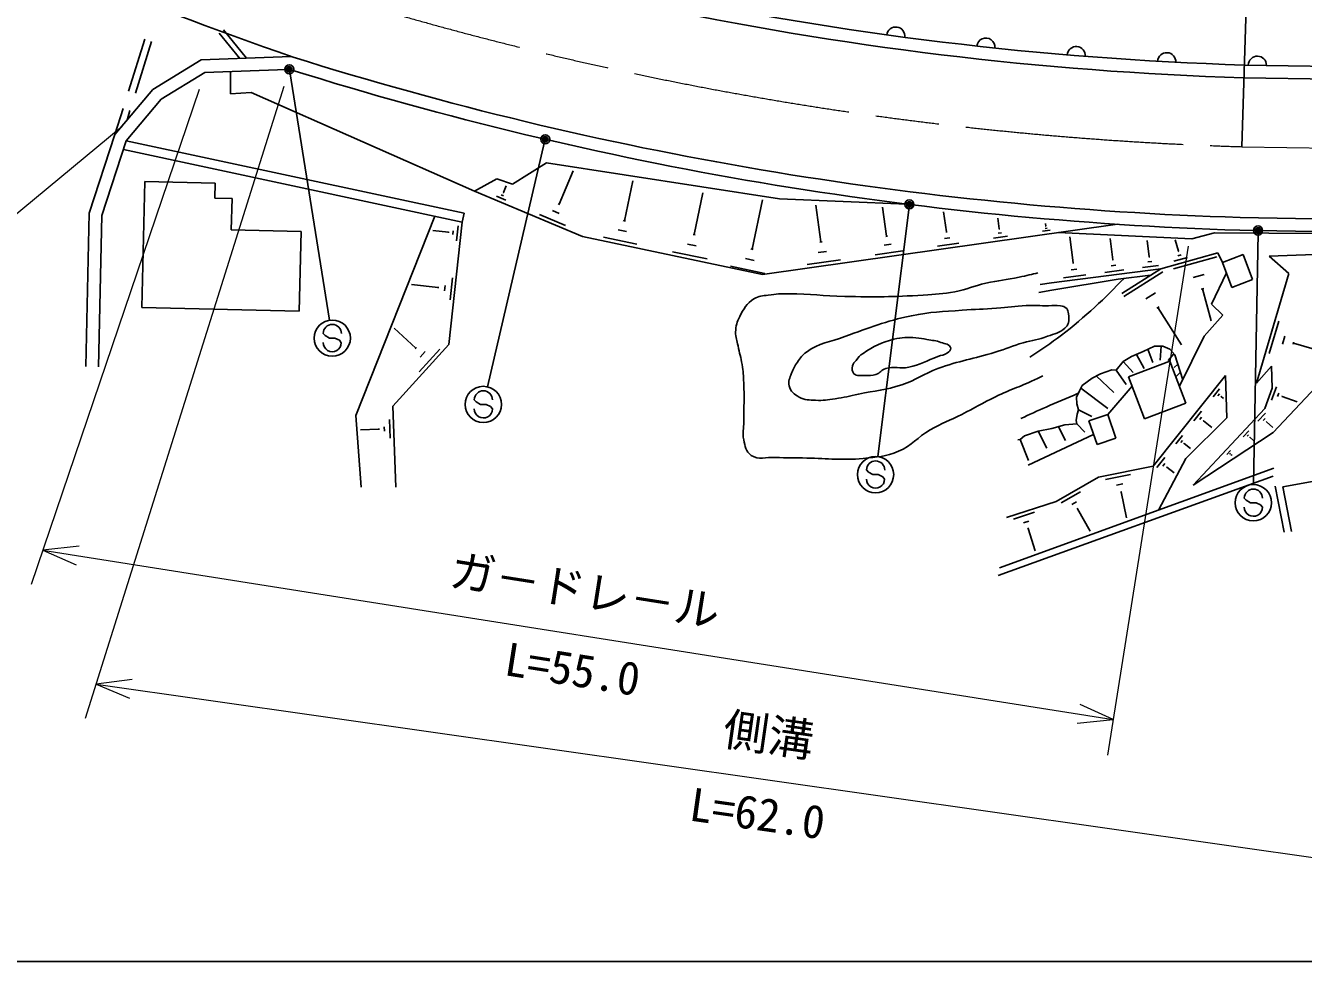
# Model space of a CAD drawing. Units: millimetres, scale not verified. Extents: x 40000 to 680000, y 20000 to 380000.
# Drawn here: x 190602 to 261009, y 205000 to 256552 of the extents above; entities that cross this region are included whole.
import ezdxf
from ezdxf.enums import TextEntityAlignment as Align

# ---------------------------------------------------------------- set-up
doc = ezdxf.new("R2010")
doc.units = ezdxf.units.MM
doc.header["$LTSCALE"] = 1000
doc.header["$PDMODE"] = 32
doc.header["$PDSIZE"] = 500
doc.linetypes.add('CHAIN', pattern=[18.5, 12, -1.5, 3.5, -1.5])
for name, color, linetype, lineweight in [('M-BGD', 7, 'Continuous', 25), ('M-BMK', 2, 'CHAIN', 13), ('M-STR-HTXT', 7, 'Continuous', 13), ('M-STR-STRC', 7, 'Continuous', 25), ('M-TTL-BAND', 7, 'Continuous', 25)]:
    doc.layers.add(name, color=color, linetype=linetype, lineweight=lineweight)
doc.styles.add('@ＭＳ ゴシック', font='')
doc.styles.add('ＭＳ ゴシック', font='')
doc.styles.get('@ＭＳ ゴシック').set_extended_font_data('@MS Gothic')
doc.styles.get('ＭＳ ゴシック').set_extended_font_data('MS Gothic')

msp = doc.modelspace()

# ---------------------------------------------------------------- linework, layer by layer
at = {"layer": 'M-BGD'}
for p, q in [((257621, 249880), (258547, 279866)), ((201506, 256318), (202778, 254758)), ((196271, 252939), (197166, 255802)), ((196653, 252820), (197548, 255683)), ((201273, 256128), (202402, 254744)), ((200273, 254665), (197617, 253033)), ((205236, 254850), (200273, 254665)), ((257730, 254379), (315624, 253356)), ((200483, 253972), (198079, 252496)), ((204980, 254140), (200483, 253972)), ((201885, 254024), (201888, 252792)), ((257713, 253679), (315622, 252656)), ((197617, 253033), (195525, 250553)), ((201888, 252792), (203036, 252856)), ((203036, 252856), (215336, 247438)), ((198079, 252496), (196148, 250206)), ((195525, 250553), (195973, 251984)), ((196192, 251343), (196355, 251865)), ((195525, 250553), (194107, 246218)), ((196148, 250206), (194805, 246098)), ((196148, 250206), (214770, 246210)), ((195992, 249728), (214665, 245721)), ((217428, 247814), (219311, 248995)), ((219311, 248995), (232139, 247016)), ((220000, 246718), (220771, 248551)), ((197175, 247957), (197013, 241021)), ((197175, 247957), (201047, 247866)), ((201047, 247866), (201028, 247053)), ((215336, 247438), (216567, 248101)), ((216567, 248101), (217428, 247814)), ((223593, 245797), (224056, 247993)), ((221280, 244939), (215336, 247438)), ((216542, 247148), (217055, 246932)), ((216799, 247221), (216927, 247167)), ((216912, 247355), (216944, 247342)), ((216928, 247348), (217084, 247719)), ((227439, 245035), (227925, 247341)), ((201028, 247053), (201979, 247031)), ((201979, 247031), (201938, 245296)), ((219955, 246737), (220045, 246699)), ((230628, 244238), (231201, 246953)), ((232139, 247016), (239148, 246705)), ((234426, 244633), (234140, 246668)), ((238042, 244943), (237816, 246549)), ((194107, 246218), (193915, 237767)), ((194805, 246098), (194615, 237751)), ((208791, 235071), (213148, 246047)), ((214770, 246210), (214665, 245721)), ((218909, 246153), (220359, 245543)), ((219636, 246359), (219998, 246207)), ((223536, 245809), (223650, 245785)), ((241336, 245192), (241181, 246289)), ((244249, 245359), (244166, 245948)), ((257526, 245981), (268550, 245786)), ((201938, 245296), (205783, 245207)), ((205783, 245207), (205681, 240819)), ((213906, 245163), (213042, 245257)), ((213908, 245189), (213903, 245138)), ((214665, 245721), (213930, 238979)), ((214163, 245239), (214140, 245034)), ((214442, 245519), (214353, 244700)), ((223250, 245299), (223706, 245203)), ((227380, 245047), (227498, 245022)), ((231209, 242845), (250756, 245606)), ((241299, 245187), (241372, 245198)), ((244185, 245112), (244379, 245140)), ((244225, 245355), (244273, 245362)), ((246633, 245220), (247058, 245280)), ((246774, 245370), (246881, 245385)), ((246810, 245505), (246789, 245649)), ((246796, 245503), (246823, 245507)), ((257509, 245281), (268538, 245086)), ((259094, 245117), (268538, 245086)), ((231209, 242845), (221280, 244939)), ((222452, 244896), (224274, 244512)), ((227081, 244515), (227556, 244415)), ((234369, 244625), (234484, 244641)), ((237916, 244459), (238297, 244512)), ((237994, 244936), (238090, 244950)), ((240848, 244405), (242022, 244570)), ((241239, 244819), (241532, 244861)), ((243927, 244839), (244703, 244948)), ((248316, 243483), (248129, 244919)), ((250507, 243654), (250356, 244814)), ((252511, 243811), (252393, 244717)), ((254124, 244119), (253948, 244745)), ((226249, 244096), (228148, 243695)), ((230271, 243718), (230745, 243618)), ((230569, 244250), (230687, 244225)), ((233657, 243392), (235509, 243653)), ((234273, 244045), (234736, 244110)), ((237408, 243920), (238933, 244135)), ((250539, 243658), (250474, 243650)), ((252538, 243814), (252484, 243807)), ((256287, 244039), (253146, 243157)), ((253844, 243145), (256235, 243816)), ((254619, 243778), (253877, 243570)), ((254279, 243923), (254093, 243871)), ((254147, 244126), (254100, 244113)), ((256287, 244039), (256545, 243509)), ((256545, 243509), (257683, 243941)), ((258206, 242563), (257683, 243941)), ((267261, 244132), (259121, 243852)), ((259121, 243852), (260208, 242889)), ((229438, 243299), (231337, 242898)), ((253146, 243157), (247130, 242374)), ((248518, 243133), (248210, 243093)), ((248354, 243488), (248277, 243478)), ((251111, 243095), (250066, 242959)), ((250678, 243357), (250417, 243323)), ((253146, 243157), (251002, 241801)), ((251106, 241631), (253254, 242989)), ((253017, 243342), (252142, 243228)), ((252655, 243562), (252436, 243534)), ((256765, 242932), (255943, 241210)), ((257069, 242131), (256545, 243509)), ((213334, 242127), (211863, 242287)), ((213716, 242239), (213682, 241935)), ((214130, 242655), (213997, 241439)), ((247130, 242374), (246500, 242294)), ((250801, 242587), (247137, 241982)), ((249027, 242824), (247796, 242664)), ((252586, 242803), (250801, 242587)), ((254942, 242680), (255539, 242847)), ((257069, 242131), (258206, 242563)), ((258430, 236854), (260208, 242889)), ((213339, 242165), (213330, 242089)), ((247137, 241982), (246437, 241855)), ((252319, 241496), (252856, 241835)), ((255367, 242025), (255516, 242067)), ((255442, 242046), (255933, 240294)), ((197013, 241021), (205681, 240819)), ((252928, 240978), (253063, 241063)), ((252995, 241021), (254297, 238962)), ((255943, 241210), (256568, 240608)), ((256568, 240608), (255534, 239448)), ((259119, 238485), (259645, 240270)), ((212111, 238780), (210902, 239883)), ((255534, 239448), (254178, 236681)), ((259852, 238996), (259983, 239443)), ((213930, 238979), (210830, 235581)), ((212147, 238819), (212076, 238741)), ((213424, 238721), (212290, 237478)), ((252794, 238884), (252186, 238602)), ((252439, 238719), (252707, 237990)), ((253258, 238884), (252794, 238884)), ((253161, 238884), (253121, 238117)), ((253649, 238731), (253258, 238884)), ((253917, 238417), (253649, 238731)), ((260437, 239006), (260469, 239118)), ((260453, 239062), (263088, 238286)), ((212626, 238595), (212342, 238284)), ((251081, 238043), (250689, 237561)), ((251542, 238324), (251081, 238043)), ((251081, 238043), (251634, 237438)), ((251368, 237202), (253650, 238069)), ((252186, 238602), (251542, 238324)), ((251804, 238437), (252231, 237659)), ((253868, 238475), (253557, 238110)), ((253650, 238069), (254528, 235759)), ((254355, 237044), (253917, 238417)), ((259335, 234140), (263170, 238203)), ((249820, 237373), (249361, 237129)), ((250447, 237592), (249820, 237373)), ((250689, 237561), (250447, 237592)), ((250689, 237561), (251246, 236780)), ((256719, 237284), (252725, 232279)), ((254084, 237893), (253881, 237721)), ((254226, 237450), (254018, 237248)), ((256779, 234937), (256719, 237284)), ((259255, 237784), (258430, 236854)), ((259255, 237784), (259281, 236570)), ((248818, 236732), (248673, 236439)), ((248745, 236585), (250230, 235451)), ((249361, 237129), (248818, 236732)), ((249591, 237251), (250560, 236335)), ((250232, 235135), (251564, 236688)), ((251368, 237202), (252246, 234892)), ((258882, 235464), (259281, 236570)), ((259256, 235912), (259526, 236659)), ((248673, 236439), (248497, 236074)), ((248497, 236074), (248517, 235707)), ((256034, 236105), (256388, 236548)), ((256299, 236165), (256388, 236275)), ((256466, 236100), (256488, 236128)), ((256477, 236114), (256598, 236017)), ((259582, 236111), (259649, 236298)), ((259831, 236100), (259848, 236147)), ((259840, 236124), (260672, 235824)), ((210830, 235581), (211000, 231121)), ((248517, 235707), (248615, 235394)), ((248615, 235394), (248546, 235143)), ((248615, 235394), (249351, 235021)), ((252246, 234892), (254528, 235759)), ((254937, 231235), (258882, 235464)), ((254973, 234775), (255398, 235307)), ((258916, 235207), (258495, 234755)), ((209088, 231121), (208791, 235071)), ((210365, 234457), (210375, 234201)), ((210657, 234852), (210696, 233829)), ((247865, 234550), (247154, 234350)), ((248516, 234608), (247865, 234550)), ((248546, 235143), (248494, 234793)), ((248494, 234793), (248516, 234608)), ((248516, 234608), (248958, 234163)), ((250232, 235135), (249193, 234786)), ((249193, 234786), (249636, 233470)), ((250232, 235135), (250675, 233820)), ((254529, 232710), (256779, 234937)), ((255292, 234847), (255398, 234980)), ((255492, 234769), (255518, 234803)), ((255505, 234786), (255969, 234415)), ((258894, 234911), (258788, 234798)), ((258990, 234742), (258963, 234714)), ((258977, 234728), (259316, 234412)), ((210063, 234317), (209051, 234279)), ((210062, 234349), (210065, 234285)), ((245646, 233956), (245398, 233744)), ((246398, 234202), (245646, 233956)), ((249448, 234029), (245848, 232342)), ((247154, 234350), (246398, 234202)), ((246398, 234202), (246871, 233265)), ((247509, 234450), (247903, 233704)), ((250675, 233820), (249636, 233470)), ((253972, 233521), (254338, 233979)), ((259335, 234140), (254937, 231235)), ((257692, 233895), (258006, 234232)), ((257911, 233927), (257990, 234011)), ((258042, 233864), (258061, 233885)), ((258051, 233875), (258271, 233670)), ((245398, 233744), (245270, 233725)), ((245398, 233744), (245863, 232586)), ((254247, 233583), (254339, 233698)), ((254419, 233516), (254442, 233545)), ((254431, 233530), (254787, 233246)), ((256792, 232930), (256998, 233151)), ((252931, 232216), (253369, 232765)), ((253031, 229866), (254529, 232710)), ((253260, 232291), (253370, 232428)), ((256935, 232951), (256987, 233006)), ((257021, 232910), (257034, 232924)), ((257027, 232917), (257070, 232877)), ((269584, 232951), (259880, 231137)), ((244197, 226254), (259346, 231739)), ((259378, 232168), (244259, 226684)), ((249725, 231673), (247386, 230332)), ((252725, 232279), (249725, 231673)), ((250111, 231547), (251486, 231825)), ((253466, 232211), (253493, 232245)), ((253480, 232228), (253883, 231906)), ((250710, 231239), (251054, 231308)), ((259950, 228642), (259453, 231188)), ((259880, 231137), (260349, 228686)), ((247386, 230332), (244657, 229456)), ((247668, 230263), (248724, 230869)), ((248246, 230173), (248510, 230325)), ((250922, 230852), (251008, 230870)), ((250965, 230861), (251254, 229432)), ((245026, 229365), (246198, 229741)), ((248526, 229913), (248592, 229951)), ((248559, 229932), (249261, 228708)), ((245578, 229154), (245871, 229248)), ((245801, 228838), (245874, 228862)), ((245837, 228850), (246234, 227613))]:
    msp.add_line(p, q, dxfattribs=at)
for points in [[(259094, 245117), (256106, 245139), (254859, 244798), (247499, 245146)], [(245925, 238287), (246147, 238431), (246369, 238577), (246591, 238724), (246810, 238873), (247029, 239024), (247246, 239177), (247461, 239333), (247674, 239491), (247913, 239675), (248149, 239863), (248382, 240055), (248612, 240249), (248841, 240446), (249067, 240646), (249292, 240847), (249516, 241049), (249724, 241241), (249930, 241435), (250133, 241632), (250335, 241830), (250536, 242030), (250736, 242230), (250937, 242429), (251138, 242628)], [(245440, 234908), (245614, 234987), (245788, 235066), (245961, 235145), (246135, 235224), (246309, 235303), (246483, 235382), (246657, 235460), (246831, 235537), (247052, 235633), (247273, 235729), (247495, 235824), (247716, 235918), (247938, 236012), (248160, 236106), (248382, 236200), (248603, 236294)]]:
    msp.add_lwpolyline(points, dxfattribs=at)
for centre, radius, start, end in [((296881, 516507), 277243, 239.33272, 250.72009), ((263487, 439789), 186200, 247.6637, 268.22308), ((263487, 439789), 185500, 247.6637, 268.22163), ((238547, 255974), 500, 352.19781, 172.19781), ((243510, 255368), 500, 353.73852, 173.73852), ((248487, 254897), 500, 355.28499, 175.28499), ((253476, 254560), 500, 356.83031, 176.83031), ((263487, 439789), 193900, 252.54969, 268.23842), ((258472, 254366), 500, 358.98564, 178.98564), ((263487, 439789), 194600, 252.59386, 268.23977)]:
    msp.add_arc(centre, radius, start, end, dxfattribs=at)
for points, knots in [([(230080, 237879), (230017, 238285), (229934, 238503), (229856, 238906), (229798, 239203), (229712, 239368), (229725, 239671), (229740, 240017), (229793, 240220), (229949, 240529), (230168, 240964), (230324, 241235), (230733, 241499), (230998, 241671), (231204, 241654), (231516, 241705), (231963, 241777), (232221, 241776), (232673, 241779), (233870, 241789), (234537, 241649), (235734, 241630), (237425, 241603), (238375, 241600), (240063, 241705), (240743, 241747), (241128, 241765), (241798, 241891), (242481, 242020), (242837, 242204), (243515, 242358), (244223, 242519), (244632, 242547), (245344, 242694), (245754, 242778), (246056, 242853), (246376, 242930)], [0, 0, 0, 0, 1, 1, 1, 2, 2, 2, 3, 3, 3, 4, 4, 4, 5, 5, 5, 6, 6, 6, 7, 7, 7, 8, 8, 8, 9, 9, 9, 10, 10, 10, 11, 11, 11, 12, 12, 12, 12]), ([(233620, 238564), (233382, 238397), (233289, 238249), (233125, 238010), (232972, 237788), (232898, 237651), (232808, 237396), (232717, 237136), (232597, 236970), (232670, 236704), (232756, 236393), (232943, 236249), (233224, 236090), (233539, 235912), (233773, 235934), (234134, 235912), (234552, 235887), (234788, 235935), (235203, 235992), (235710, 236061), (235987, 236145), (236489, 236249), (237425, 236443), (237974, 236465), (238883, 236763), (239688, 237028), (240066, 237362), (240861, 237654), (242069, 238096), (242798, 238182), (244027, 238564), (244634, 238752), (244962, 238896), (245570, 239078), (246091, 239234), (246405, 239248), (246916, 239434), (247302, 239575), (247559, 239613), (247868, 239885), (247972, 239977), (248021, 240052), (248060, 240186), (248113, 240371), (248090, 240489), (248060, 240679), (248041, 240795), (248043, 240879), (247964, 240966), (247865, 241074), (247764, 241086), (247622, 241117), (247370, 241169), (247221, 241115), (246965, 241117), (246483, 241119), (246214, 241150), (245733, 241130), (245094, 241104), (244741, 241027), (244104, 240980), (243362, 240924), (242944, 240931), (242202, 240870), (241109, 240780), (240483, 240793), (239410, 240569), (237940, 240263), (237155, 239925), (235742, 239419), (234900, 239118), (234351, 239078), (233620, 238564)], [0, 0, 0, 0, 1, 1, 1, 2, 2, 2, 3, 3, 3, 4, 4, 4, 5, 5, 5, 6, 6, 6, 7, 7, 7, 8, 8, 8, 9, 9, 9, 10, 10, 10, 11, 11, 11, 12, 12, 12, 13, 13, 13, 14, 14, 14, 15, 15, 15, 16, 16, 16, 17, 17, 17, 18, 18, 18, 19, 19, 19, 20, 20, 20, 21, 21, 21, 22, 22, 22, 23, 23, 23, 24, 24, 24, 24]), ([(237992, 237663), (237759, 237591), (237690, 237414), (237458, 237337), (237230, 237261), (237085, 237270), (236845, 237278), (236606, 237286), (236410, 237208), (236241, 237377), (236122, 237496), (236140, 237637), (236172, 237802), (236199, 237940), (236273, 237998), (236360, 238109), (236492, 238276), (236571, 238373), (236746, 238494), (237346, 238912), (237738, 239096), (238447, 239276), (238905, 239392), (239182, 239377), (239654, 239355), (239897, 239344), (240029, 239300), (240268, 239256), (240570, 239201), (240752, 239209), (241039, 239098), (241266, 239011), (241522, 239018), (241574, 238781), (241600, 238662), (241492, 238599), (241396, 238524), (241220, 238388), (241070, 238404), (240861, 238326), (240235, 238094), (239912, 237868), (239259, 237733), (238774, 237632), (238465, 237811), (237992, 237663)], [0, 0, 0, 0, 1, 1, 1, 2, 2, 2, 3, 3, 3, 4, 4, 4, 5, 5, 5, 6, 6, 6, 7, 7, 7, 8, 8, 8, 9, 9, 9, 10, 10, 10, 11, 11, 11, 12, 12, 12, 13, 13, 13, 14, 14, 14, 15, 15, 15, 15]), ([(246656, 237267), (246560, 237218), (246458, 237167), (246351, 237114), (245468, 236677), (244926, 236533), (244037, 236107), (243303, 235754), (242917, 235505), (242190, 235136), (241510, 234791), (241096, 234660), (240436, 234278), (239728, 233867), (239456, 233419), (238701, 233102), (237988, 232803), (237530, 232785), (236760, 232710), (235548, 232593), (234861, 232712), (233644, 232729), (232958, 232738), (232574, 232730), (231890, 232766), (231378, 232794), (231005, 232587), (230583, 232878), (230278, 233090), (230255, 233374), (230173, 233737), (230086, 234121), (230173, 234351), (230173, 234744), (230173, 235575), (230211, 236042), (230173, 236872), (230155, 237267), (230140, 237489), (230080, 237879)], [0, 0, 0, 0, 1, 1, 1, 2, 2, 2, 3, 3, 3, 4, 4, 4, 5, 5, 5, 6, 6, 6, 7, 7, 7, 8, 8, 8, 9, 9, 9, 10, 10, 10, 11, 11, 11, 12, 12, 12, 13, 13, 13, 13])]:
    msp.add_open_spline(points, degree=3, knots=knots, dxfattribs=at)
at = {"layer": 'M-BMK'}
msp.add_line((257621, 249880), (267869, 249699), dxfattribs=at)
msp.add_arc((263487, 439789), 190000, 241.31682, 268.23076, dxfattribs=at)
at = {"layer": 'M-STR-HTXT'}
for p, q in [((200162, 253025), (190919, 225765)), ((204830, 253191), (193886, 218374)), ((179234, 237189), (195917, 251017)), ((254652, 244395), (250219, 216359)), ((193550, 227868), (191561, 227659)), ((191561, 227659), (250531, 218335)), ((191561, 227659), (193388, 226846)), ((196471, 220522), (194486, 220282)), ((194486, 220282), (267915, 209822)), ((194486, 220282), (196325, 219497)), ((250531, 218335), (248704, 219148)), ((248542, 218125), (250531, 218335))]:
    msp.add_line(p, q, dxfattribs=at)
at = {"layer": 'M-STR-STRC'}
for p, q in [((205154, 253997), (207340, 240321)), ((219199, 250142), (216049, 236655)), ((239279, 246550), (237557, 232807)), ((258508, 245113), (258264, 231266)), ((207102, 239474), (207003, 239592)), ((207347, 239334), (207102, 239474)), ((207648, 239332), (207347, 239334)), ((207893, 239220), (207648, 239332)), ((207999, 239084), (207893, 239220)), ((215426, 235821), (215327, 235940)), ((215671, 235682), (215426, 235821)), ((215972, 235680), (215671, 235682)), ((216217, 235568), (215972, 235680)), ((216323, 235432), (216217, 235568)), ((237038, 231955), (236938, 232073)), ((237283, 231816), (237038, 231955)), ((237583, 231814), (237283, 231816)), ((237829, 231702), (237583, 231814)), ((237934, 231566), (237829, 231702)), ((257851, 230406), (257751, 230524)), ((258096, 230267), (257851, 230406)), ((258396, 230265), (258096, 230267)), ((258642, 230153), (258396, 230265)), ((258747, 230017), (258642, 230153))]:
    msp.add_line(p, q, dxfattribs=at)
for centre, radius in [((205130, 254145), 150), ((205130, 254145), 120), ((205130, 254145), 90), ((205130, 254145), 60), ((205130, 254145), 30), ((219233, 250288), 150), ((219233, 250288), 120), ((219233, 250288), 90), ((219233, 250288), 60), ((219233, 250288), 30), ((239298, 246699), 150), ((239298, 246699), 120), ((239298, 246699), 90), ((239298, 246699), 60), ((239298, 246699), 30), ((258511, 245263), 150), ((258511, 245263), 120), ((258511, 245263), 90), ((258511, 245263), 60), ((258511, 245263), 30), ((207498, 239333), 1000), ((215821, 235681), 1000), ((237433, 231815), 1000), ((258246, 230266), 1000)]:
    msp.add_circle(centre, radius, dxfattribs=at)
for centre, start, end in [((207503, 239588), 359.55488, 179.55488), ((207499, 239088), 179.55488, 359.55488), ((215827, 235936), 359.55488, 179.55488), ((215823, 235436), 179.55488, 359.55488), ((237438, 232069), 359.55488, 179.55488), ((237434, 231570), 179.55488, 359.55488), ((258251, 230520), 359.55488, 179.55488), ((258247, 230020), 179.55488, 359.55488)]:
    msp.add_arc(centre, 500, start, end, dxfattribs=at)
for p in [(205130, 254145), (219233, 250288), (239298, 246699), (258511, 245263)]:
    msp.add_point(p, dxfattribs=at)
at = {"layer": 'M-TTL-BAND'}
msp.add_line((40000, 205000), (579000, 205000), dxfattribs=at)

# ---------------------------------------------------------------- texts
at = {"layer": 'M-STR-HTXT', "style": 'ＭＳ ゴシック'}
for s, rotation, p in [('ガ－ドレ－ル', 351.015, (221202, 223985)), ('側溝', 351.892, (231341, 216042))]:
    msp.add_text(s, height=1833, rotation=rotation, dxfattribs=at).set_placement(p, align=Align.BOTTOM_CENTER)
at = {"layer": 'M-STR-HTXT', "style": '@ＭＳ ゴシック'}
for s, rotation, p in [('L=55.0', 351.015, (220890, 222009)), ('L=62.0', 351.892, (231059, 214062))]:
    msp.add_text(s, height=1833, rotation=rotation, dxfattribs=at).set_placement(p, align=Align.TOP_CENTER)

doc.saveas('drawing.dxf')
